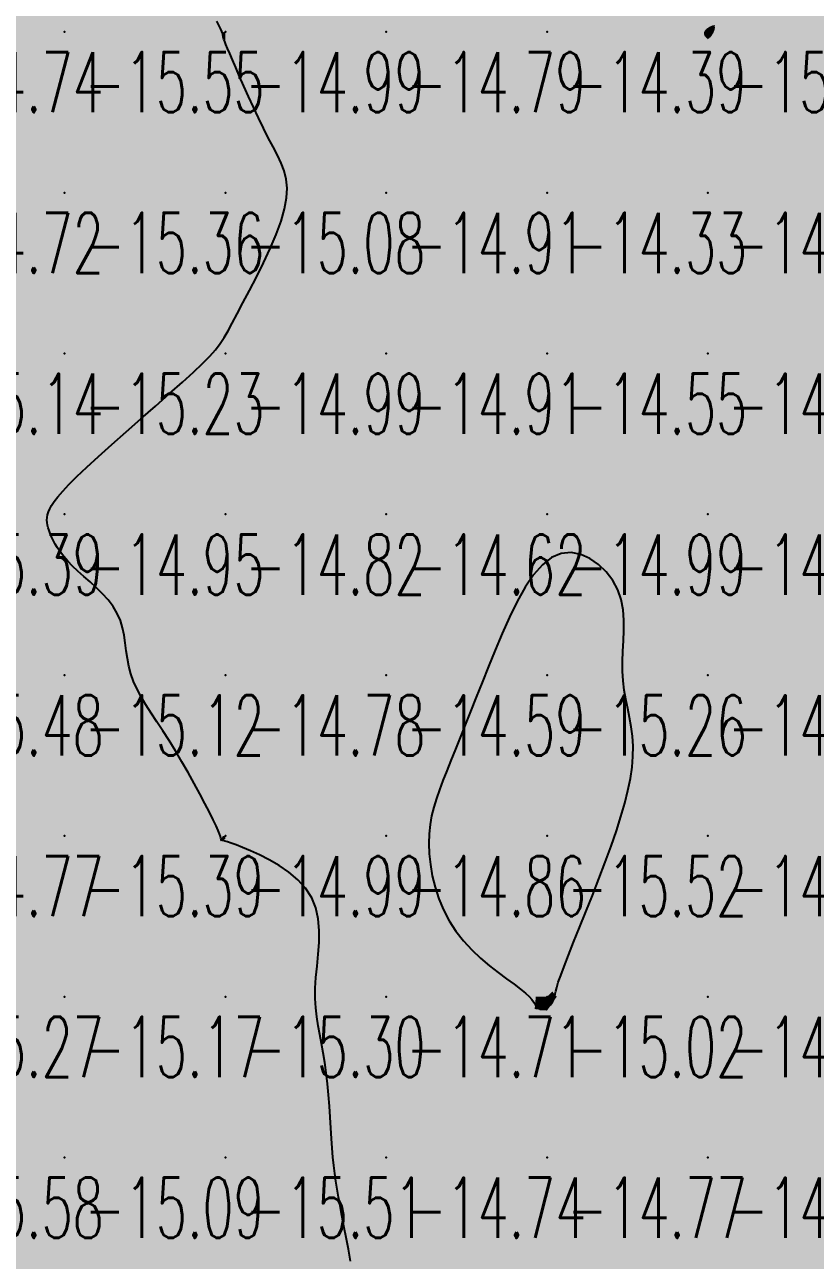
# Model space of a CAD drawing. Header units: millimetres. Extents: x 88261 to 90953, y 390274 to 392322.
# Drawn here: x 89547.8 to 89596.9, y 391560.8 to 391637.7 of the extents above; entities that cross this region are included whole.
import ezdxf
from ezdxf.enums import TextEntityAlignment as Align

# ---------------------------------------------------------------- set-up
doc = ezdxf.new("R2010")
doc.units = ezdxf.units.MM
doc.header["$LTSCALE"] = 25
for name, color, linetype in [('CN_04_00', 242, 'Continuous'), ('COTEAlt', 7, 'Continuous'), ('TN_COLORIAGE', 7, 'Continuous')]:
    doc.layers.add(name, color=color, linetype=linetype)
doc.styles.add('Simplex 1.0', font='Simplex.shx', dxfattribs={"width": 0.99, "height": 2.5})
doc.styles.get("Standard").update_dxf_attribs({"font": 'times.ttf'})

# ---------------------------------------------------------------- blocks, each defined once
blk = doc.blocks.new('COTE')
at = {"color": 0}
blk.add_point((0, 0), dxfattribs=at)
at = {"layer": 'COTEAlt'}
blk.add_attdef('ALT', text='', height=3.75, dxfattribs=at).set_placement((1.25, -1.25), align=Align.TOP_LEFT)

msp = doc.modelspace()

# ---------------------------------------------------------------- linework, layer by layer
at = {"layer": 'CN_04_00', "elevation": -15, "flags": 128}
msp.add_lwpolyline([(89568.036, 391560.802), (89567.898, 391561.543), (89567.757, 391562.273), (89567.621, 391562.975), (89567.494, 391563.629), (89567.381, 391564.224), (89567.281, 391564.769), (89567.194, 391565.278), (89567.117, 391565.767), (89567.05, 391566.25), (89566.991, 391566.742), (89566.938, 391567.258), (89566.891, 391567.814), (89566.847, 391568.419), (89566.805, 391569.065), (89566.761, 391569.741), (89566.714, 391570.435), (89566.661, 391571.135), (89566.599, 391571.828), (89566.526, 391572.503), (89566.439, 391573.147), (89566.338, 391573.753), (89566.229, 391574.328), (89566.119, 391574.882), (89566.017, 391575.429), (89565.929, 391575.979), (89565.865, 391576.544), (89565.831, 391577.135), (89565.836, 391577.764), (89565.882, 391578.438), (89565.951, 391579.148), (89566.023, 391579.879), (89566.074, 391580.62), (89566.081, 391581.355), (89566.023, 391582.073), (89565.878, 391582.758), (89565.622, 391583.398), (89565.242, 391583.982), (89564.759, 391584.508), (89564.202, 391584.978), (89563.6, 391585.393), (89562.982, 391585.753), (89562.377, 391586.06), (89561.814, 391586.315), (89561.324, 391586.52), (89560.927, 391586.676), (89560.619, 391586.79), (89560.389, 391586.869), (89560.225, 391586.919), (89560.116, 391586.948), (89560.049, 391586.964), (89560.014, 391586.973), (89559.999, 391586.982), (89559.992, 391587), (89559.986, 391587.036), (89559.971, 391587.101), (89559.94, 391587.207), (89559.885, 391587.363), (89559.797, 391587.582), (89559.669, 391587.873), (89559.492, 391588.248), (89559.26, 391588.713), (89558.98, 391589.256), (89558.659, 391589.858), (89558.307, 391590.503), (89557.932, 391591.174), (89557.541, 391591.853), (89557.143, 391592.523), (89556.748, 391593.167), (89556.362, 391593.771), (89555.991, 391594.338), (89555.64, 391594.874), (89555.315, 391595.386), (89555.02, 391595.879), (89554.762, 391596.36), (89554.544, 391596.835), (89554.371, 391597.31), (89554.247, 391597.79), (89554.158, 391598.274), (89554.091, 391598.759), (89554.028, 391599.24), (89553.957, 391599.717), (89553.86, 391600.184), (89553.724, 391600.64), (89553.533, 391601.081), (89553.277, 391601.505), (89552.965, 391601.911), (89552.613, 391602.301), (89552.234, 391602.675), (89551.844, 391603.033), (89551.456, 391603.377), (89551.087, 391603.706), (89550.749, 391604.021), (89550.456, 391604.323), (89550.205, 391604.612), (89549.993, 391604.887), (89549.814, 391605.147), (89549.666, 391605.393), (89549.543, 391605.625), (89549.441, 391605.841), (89549.357, 391606.041), (89549.286, 391606.226), (89549.23, 391606.399), (89549.188, 391606.563), (89549.163, 391606.722), (89549.156, 391606.88), (89549.168, 391607.041), (89549.199, 391607.208), (89549.253, 391607.384), (89549.33, 391607.576), (89549.444, 391607.791), (89549.607, 391608.041), (89549.833, 391608.336), (89550.135, 391608.686), (89550.527, 391609.102), (89551.022, 391609.593), (89551.633, 391610.172), (89552.365, 391610.841), (89553.194, 391611.581), (89554.084, 391612.368), (89555.002, 391613.174), (89555.915, 391613.975), (89556.787, 391614.745), (89557.585, 391615.458), (89558.275, 391616.089), (89558.834, 391616.621), (89559.277, 391617.074), (89559.63, 391617.475), (89559.921, 391617.854), (89560.174, 391618.238), (89560.417, 391618.656), (89560.676, 391619.136), (89560.977, 391619.706), (89561.338, 391620.386), (89561.746, 391621.158), (89562.178, 391621.996), (89562.612, 391622.873), (89563.027, 391623.762), (89563.4, 391624.637), (89563.711, 391625.472), (89563.936, 391626.24), (89564.059, 391626.921), (89564.087, 391627.527), (89564.032, 391628.078), (89563.905, 391628.591), (89563.719, 391629.085), (89563.485, 391629.58), (89563.215, 391630.095), (89562.921, 391630.647), (89562.615, 391631.249), (89562.302, 391631.89), (89561.991, 391632.551), (89561.688, 391633.213), (89561.399, 391633.857), (89561.131, 391634.466), (89560.891, 391635.02), (89560.685, 391635.501), (89560.518, 391635.895), (89560.387, 391636.208), (89560.288, 391636.451), (89560.215, 391636.635), (89560.165, 391636.77), (89560.133, 391636.867), (89560.114, 391636.936), (89560.104, 391636.988), (89560.097, 391637.035), (89560.086, 391637.088), (89560.065, 391637.161), (89560.024, 391637.266), (89559.958, 391637.417), (89559.858, 391637.625), (89559.716, 391637.904)], dxfattribs=at)
for points in [[(89590.101, 391637.006), (89590.118, 391636.978), (89590.138, 391636.951), (89590.16, 391636.927), (89590.185, 391636.909), (89590.212, 391636.898), (89590.242, 391636.894), (89590.274, 391636.901), (89590.309, 391636.918), (89590.345, 391636.945), (89590.381, 391636.981), (89590.418, 391637.024), (89590.455, 391637.073), (89590.49, 391637.125), (89590.522, 391637.181), (89590.552, 391637.237), (89590.578, 391637.294), (89590.6, 391637.349), (89590.617, 391637.401), (89590.628, 391637.448), (89590.633, 391637.49), (89590.631, 391637.525), (89590.622, 391637.552), (89590.605, 391637.569), (89590.579, 391637.575), (89590.547, 391637.572), (89590.508, 391637.561), (89590.466, 391637.543), (89590.422, 391637.52), (89590.376, 391637.494), (89590.331, 391637.466), (89590.289, 391637.438), (89590.249, 391637.41), (89590.214, 391637.384), (89590.182, 391637.358), (89590.154, 391637.334), (89590.129, 391637.309), (89590.109, 391637.286), (89590.091, 391637.262), (89590.078, 391637.238), (89590.067, 391637.215), (89590.061, 391637.191), (89590.057, 391637.167), (89590.057, 391637.142), (89590.06, 391637.117), (89590.066, 391637.091), (89590.075, 391637.064), (89590.087, 391637.035), (89590.101, 391637.006)], [(89580.72, 391577.223), (89580.731, 391577.308), (89580.75, 391577.422), (89580.786, 391577.586), (89580.849, 391577.819), (89580.949, 391578.14), (89581.098, 391578.568), (89581.305, 391579.124), (89581.576, 391579.817), (89581.901, 391580.631), (89582.268, 391581.54), (89582.662, 391582.518), (89583.069, 391583.539), (89583.476, 391584.578), (89583.869, 391585.609), (89584.235, 391586.607), (89584.561, 391587.55), (89584.844, 391588.437), (89585.084, 391589.273), (89585.28, 391590.062), (89585.43, 391590.808), (89585.534, 391591.514), (89585.591, 391592.185), (89585.599, 391592.824), (89585.56, 391593.436), (89585.484, 391594.028), (89585.383, 391594.604), (89585.27, 391595.171), (89585.155, 391595.736), (89585.053, 391596.305), (89584.975, 391596.884), (89584.933, 391597.478), (89584.934, 391598.094), (89584.963, 391598.726), (89585.002, 391599.368), (89585.031, 391600.016), (89585.029, 391600.663), (89584.978, 391601.304), (89584.858, 391601.932), (89584.648, 391602.542), (89584.336, 391603.125), (89583.933, 391603.661), (89583.455, 391604.125), (89582.918, 391604.495), (89582.341, 391604.746), (89581.74, 391604.856), (89581.131, 391604.8), (89580.532, 391604.555), (89579.957, 391604.107), (89579.408, 391603.479), (89578.883, 391602.703), (89578.383, 391601.814), (89577.906, 391600.842), (89577.451, 391599.822), (89577.018, 391598.785), (89576.606, 391597.765), (89576.214, 391596.789), (89575.842, 391595.861), (89575.49, 391594.981), (89575.157, 391594.149), (89574.843, 391593.364), (89574.548, 391592.626), (89574.272, 391591.933), (89574.015, 391591.286), (89573.777, 391590.681), (89573.56, 391590.11), (89573.369, 391589.562), (89573.205, 391589.025), (89573.073, 391588.488), (89572.976, 391587.941), (89572.916, 391587.372), (89572.897, 391586.77), (89572.922, 391586.128), (89572.995, 391585.452), (89573.117, 391584.754), (89573.292, 391584.045), (89573.522, 391583.336), (89573.81, 391582.637), (89574.159, 391581.96), (89574.571, 391581.315), (89575.047, 391580.712), (89575.569, 391580.152), (89576.118, 391579.636), (89576.676, 391579.163), (89577.221, 391578.735), (89577.735, 391578.35), (89578.199, 391578.01), (89578.591, 391577.714), (89578.9, 391577.461), (89579.131, 391577.249), (89579.298, 391577.073), (89579.413, 391576.928), (89579.49, 391576.811), (89579.542, 391576.718), (89579.581, 391576.643), (89579.62, 391576.583), (89579.67, 391576.534), (89579.731, 391576.497), (89579.801, 391576.471), (89579.878, 391576.458), (89579.961, 391576.457), (89580.047, 391576.469), (89580.134, 391576.495), (89580.221, 391576.536), (89580.305, 391576.591), (89580.385, 391576.658), (89580.46, 391576.734), (89580.528, 391576.817), (89580.588, 391576.902), (89580.638, 391576.988), (89580.677, 391577.072), (89580.704, 391577.15), (89580.72, 391577.223)]]:
    msp.add_lwpolyline(points, close=True, dxfattribs=at)
at = {"layer": 'TN_COLORIAGE', "color": 241}
for points in [[(89550.249, 391647.239, -15), (89542.752, 391639.742, -15), (89550.249, 391637.239, -15), (89543.464, 391637.239, -15)], [(89550.249, 391647.239, -15), (89557.362, 391647.239, -15), (89550.249, 391637.239, -15), (89556.594, 391643.584, -15)], [(89556.594, 391643.584, -15.548), (89560.126, 391637.239, -15.548), (89550.249, 391637.239, -15.548)], [(89590.249, 391637.425, -15.013), (89590.697, 391637.687, -15.013), (89590.249, 391637.239, -15.013)], [(89590.592, 391637.239, -15.013), (89590.697, 391637.687, -15.013), (89590.249, 391637.239, -15.013)], [(89543.663, 391630.653, -15.548), (89543.464, 391637.239, -15.548), (89550.249, 391637.239, -15.548)], [(89550.249, 391637.239, -15), (89543.663, 391630.653, -15), (89550.249, 391627.239, -15), (89544.662, 391627.239, -15)], [(89550.249, 391637.239, -15), (89560.126, 391637.239, -15), (89550.249, 391627.239, -15), (89560.062, 391637.053, -15)], [(89550.249, 391627.239, -15), (89560.062, 391637.053, -15), (89560.249, 391627.239, -15), (89560.249, 391636.477, -15)], [(89590.249, 391637.425, -15.013), (89590.04, 391637.239, -15.013), (89590.249, 391637.239, -15.013)], [(89590.058, 391637.049, -15.013), (89590.04, 391637.239, -15.013), (89590.249, 391637.239, -15.013)], [(89590.058, 391637.049, -15.013), (89590.249, 391636.779, -15.013), (89590.249, 391637.239, -15.013)], [(89590.592, 391637.239, -15.013), (89590.249, 391636.779, -15.013), (89590.249, 391637.239, -15.013)], [(89563.05, 391630.041, -15.083), (89560.249, 391636.477, -15.083), (89560.249, 391627.239, -15.083)], [(89563.05, 391630.041, -15.083), (89565.079, 391627.239, -15.083), (89560.249, 391627.239, -15.083)], [(89540.249, 391617.239, -15.36), (89550.249, 391617.239, -15.36), (89550.249, 391627.239, -15.36)], [(89550.249, 391627.239, -15), (89544.662, 391627.239, -15), (89540.249, 391617.239, -15), (89540.249, 391620.56, -15)], [(89550.249, 391627.239, -15.083), (89550.249, 391617.239, -15.083), (89560.249, 391627.239, -15.083)], [(89550.249, 391617.239, -15), (89559.788, 391617.239, -15), (89560.249, 391627.239, -15), (89560.249, 391618.439, -15)], [(89565.079, 391627.239, -15.083), (89560.249, 391618.439, -15.083), (89560.249, 391627.239, -15.083)], [(89540.249, 391617.239, -15.234), (89540.249, 391607.239, -15.234), (89550.249, 391617.239, -15.234)], [(89540.249, 391607.239, -15), (89549.011, 391607.239, -15), (89550.249, 391617.239, -15), (89550.249, 391609.138, -15)], [(89550.249, 391609.138, -15.234), (89559.788, 391617.239, -15.234), (89550.249, 391617.239, -15.234)], [(89540.249, 391597.239, -15), (89549.22, 391606.211, -15), (89540.249, 391607.239, -15), (89549.011, 391607.239, -15)], [(89576.393, 391597.239, -15.26), (89580.249, 391606.824, -15.26), (89580.249, 391597.239, -15.26)], [(89585.806, 391602.797, -15.26), (89580.249, 391606.824, -15.26), (89580.249, 391597.239, -15.26)], [(89540.249, 391597.239, -15), (89549.22, 391606.211, -15), (89550.249, 391597.239, -15), (89550.249, 391604.161, -15)], [(89554.281, 391601.271, -15.123), (89550.249, 391604.161, -15.123), (89550.249, 391597.239, -15.123)], [(89584.416, 391597.239, -15.26), (89585.806, 391602.797, -15.26), (89580.249, 391597.239, -15.26)], [(89553.827, 391597.239, -15.123), (89554.281, 391601.271, -15.123), (89550.249, 391597.239, -15.123)], [(89540.249, 391597.239, -15), (89540.249, 391590.454, -15), (89550.249, 391597.239, -15), (89546.725, 391593.716, -15)], [(89550.249, 391587.239, -15), (89543.913, 391587.239, -15), (89550.249, 391597.239, -15), (89546.725, 391593.716, -15)], [(89550.249, 391587.239, -15), (89556.64, 391593.63, -15), (89550.249, 391597.239, -15), (89553.827, 391597.239, -15)], [(89580.249, 391587.239, -15), (89572.425, 391587.239, -15), (89580.249, 391597.239, -15), (89573.818, 391590.809, -15)], [(89576.393, 391597.239, -15.26), (89573.818, 391590.809, -15.26), (89580.249, 391597.239, -15.26)], [(89580.249, 391587.239, -15), (89586.126, 391593.116, -15), (89580.249, 391597.239, -15), (89584.416, 391597.239, -15)], [(89556.64, 391593.63, -15.392), (89560.1, 391587.239, -15.392), (89550.249, 391587.239, -15.392)], [(89584.677, 391587.239, -15.519), (89586.126, 391593.116, -15.519), (89580.249, 391587.239, -15.519)], [(89540.249, 391577.239, -15.392), (89550.249, 391577.239, -15.392), (89550.249, 391587.239, -15.392)], [(89550.249, 391587.239, -15), (89543.913, 391587.239, -15), (89540.249, 391577.239, -15), (89540.249, 391582.684, -15)], [(89550.249, 391587.239, -15), (89560.1, 391587.239, -15), (89550.249, 391577.239, -15), (89559.911, 391586.902, -15)], [(89560.249, 391577.239, -15), (89560.249, 391587.048, -15), (89550.249, 391577.239, -15), (89559.911, 391586.902, -15)], [(89567.035, 391584.026, -15.305), (89560.249, 391587.048, -15.305), (89560.249, 391577.239, -15.305)], [(89573.863, 391580.853, -15.519), (89572.425, 391587.239, -15.519), (89580.249, 391587.239, -15.519)], [(89580.249, 391587.239, -15), (89573.863, 391580.853, -15), (89580.249, 391577.239, -15), (89579.551, 391577.239, -15)], [(89580.249, 391587.239, -15), (89584.677, 391587.239, -15), (89580.249, 391577.239, -15), (89580.575, 391577.566, -15)], [(89565.342, 391577.239, -15.305), (89567.035, 391584.026, -15.305), (89560.249, 391577.239, -15.305)], [(89540.249, 391567.239, -15.17), (89550.249, 391567.239, -15.17), (89550.249, 391577.239, -15.17)], [(89540.249, 391577.239, -15.17), (89540.249, 391567.239, -15.17), (89550.249, 391577.239, -15.17)], [(89550.249, 391567.239, -15.305), (89560.249, 391567.239, -15.305), (89560.249, 391577.239, -15.305)], [(89550.249, 391577.239, -15.305), (89550.249, 391567.239, -15.305), (89560.249, 391577.239, -15.305)], [(89560.249, 391567.239, -15), (89566.611, 391573.601, -15), (89560.249, 391577.239, -15), (89565.342, 391577.239, -15)], [(89579.48, 391576.471, -15.022), (89580.249, 391576.376, -15.022), (89580.249, 391577.239, -15.022)], [(89579.551, 391577.239, -15.022), (89579.48, 391576.471, -15.022), (89580.249, 391577.239, -15.022)], [(89580.575, 391577.566, -15.022), (89580.851, 391577.239, -15.022), (89580.249, 391577.239, -15.022)], [(89580.851, 391577.239, -15.022), (89580.249, 391576.376, -15.022), (89580.249, 391577.239, -15.022)], [(89566.611, 391573.601, -15.514), (89566.85, 391567.239, -15.514), (89560.249, 391567.239, -15.514)], [(89540.249, 391567.239, -15.086), (89540.249, 391557.239, -15.086), (89550.249, 391567.239, -15.086)], [(89540.249, 391557.239, -15.086), (89550.249, 391557.239, -15.086), (89550.249, 391567.239, -15.086)], [(89550.249, 391567.239, -15.514), (89550.249, 391557.239, -15.514), (89560.249, 391567.239, -15.514)], [(89550.249, 391557.239, -15.514), (89560.249, 391557.239, -15.514), (89560.249, 391567.239, -15.514)], [(89560.249, 391557.239, -15), (89567.334, 391564.324, -15), (89560.249, 391567.239, -15), (89566.85, 391567.239, -15)], [(89567.334, 391564.324, -15.643), (89568.779, 391557.239, -15.643), (89560.249, 391557.239, -15.643)]]:
    msp.add_solid(points, dxfattribs=at)
at = {"layer": 'TN_COLORIAGE', "color": 231}
for points in [[(89560.126, 391637.239, -14.684), (89556.594, 391643.584, -14.684), (89560.249, 391637.239, -14.684), (89560.249, 391647.239, -14.684)], [(89560.249, 391647.239, -14.728), (89560.249, 391637.239, -14.728), (89570.249, 391647.239, -14.728)], [(89560.249, 391637.239, -14.728), (89570.249, 391637.239, -14.728), (89570.249, 391647.239, -14.728)], [(89570.249, 391647.239, -14.859), (89570.249, 391637.239, -14.859), (89580.249, 391647.239, -14.859)], [(89570.249, 391637.239, -14.859), (89580.249, 391637.239, -14.859), (89580.249, 391647.239, -14.859)], [(89580.249, 391647.239, -14.308), (89580.249, 391637.239, -14.308), (89590.249, 391647.239, -14.308)], [(89590.04, 391637.239, -14.308), (89590.249, 391637.425, -14.308), (89580.249, 391637.239, -14.308), (89590.249, 391647.239, -14.308)], [(89590.697, 391637.687, -14.308), (89590.249, 391637.425, -14.308), (89600.249, 391647.239, -14.308), (89590.249, 391647.239, -14.308)], [(89590.697, 391637.687, -14.632), (89590.592, 391637.239, -14.632), (89600.249, 391647.239, -14.632), (89600.249, 391637.239, -14.632)], [(89560.062, 391637.053, -14.993), (89560.126, 391637.239, -14.993), (89560.249, 391637.239, -14.993)], [(89560.249, 391636.477, -14.993), (89560.062, 391637.053, -14.993), (89560.249, 391637.239, -14.993)], [(89560.249, 391636.477, -14.787), (89563.05, 391630.041, -14.787), (89560.249, 391637.239, -14.787), (89570.249, 391637.239, -14.787)], [(89565.079, 391627.239, -14.787), (89563.05, 391630.041, -14.787), (89570.249, 391627.239, -14.787), (89570.249, 391637.239, -14.787)], [(89570.249, 391627.239, -14.389), (89580.249, 391627.239, -14.389), (89580.249, 391637.239, -14.389)], [(89570.249, 391637.239, -14.389), (89570.249, 391627.239, -14.389), (89580.249, 391637.239, -14.389)], [(89590.04, 391637.239, -14.329), (89590.058, 391637.049, -14.329), (89580.249, 391637.239, -14.329), (89580.249, 391627.239, -14.329)], [(89590.249, 391636.779, -14.329), (89590.058, 391637.049, -14.329), (89590.249, 391627.239, -14.329), (89580.249, 391627.239, -14.329)], [(89590.249, 391636.779, -14.632), (89590.592, 391637.239, -14.632), (89590.249, 391627.239, -14.632), (89600.249, 391637.239, -14.632)], [(89590.249, 391627.239, -14.632), (89600.249, 391627.239, -14.632), (89600.249, 391637.239, -14.632)], [(89560.249, 391618.439, -14.911), (89565.079, 391627.239, -14.911), (89560.249, 391617.239, -14.911), (89570.249, 391627.239, -14.911)], [(89560.249, 391617.239, -14.911), (89570.249, 391617.239, -14.911), (89570.249, 391627.239, -14.911)], [(89570.249, 391627.239, -14.329), (89570.249, 391617.239, -14.329), (89580.249, 391627.239, -14.329)], [(89570.249, 391617.239, -14.329), (89580.249, 391617.239, -14.329), (89580.249, 391627.239, -14.329)], [(89580.249, 391627.239, -14.729), (89580.249, 391617.239, -14.729), (89590.249, 391627.239, -14.729)], [(89580.249, 391617.239, -14.729), (89590.249, 391617.239, -14.729), (89590.249, 391627.239, -14.729)], [(89590.249, 391627.239, -14.648), (89590.249, 391617.239, -14.648), (89600.249, 391627.239, -14.648)], [(89590.249, 391617.239, -14.648), (89600.249, 391617.239, -14.648), (89600.249, 391627.239, -14.648)], [(89560.249, 391618.439, -14.989), (89559.788, 391617.239, -14.989), (89560.249, 391617.239, -14.989)], [(89559.788, 391617.239, -14.945), (89550.249, 391609.138, -14.945), (89560.249, 391617.239, -14.945), (89550.249, 391607.239, -14.945)], [(89550.249, 391607.239, -14.989), (89560.249, 391607.239, -14.989), (89560.249, 391617.239, -14.989)], [(89560.249, 391617.239, -14.907), (89560.249, 391607.239, -14.907), (89570.249, 391617.239, -14.907)], [(89560.249, 391607.239, -14.907), (89570.249, 391607.239, -14.907), (89570.249, 391617.239, -14.907)], [(89570.249, 391617.239, -14.553), (89570.249, 391607.239, -14.553), (89580.249, 391617.239, -14.553)], [(89570.249, 391607.239, -14.553), (89580.249, 391607.239, -14.553), (89580.249, 391617.239, -14.553)], [(89580.249, 391617.239, -14.571), (89580.249, 391607.239, -14.571), (89590.249, 391617.239, -14.571)], [(89580.249, 391607.239, -14.571), (89590.249, 391607.239, -14.571), (89590.249, 391617.239, -14.571)], [(89590.249, 391617.239, -14.272), (89590.249, 391607.239, -14.272), (89600.249, 391617.239, -14.272)], [(89590.249, 391607.239, -14.272), (89600.249, 391607.239, -14.272), (89600.249, 391617.239, -14.272)], [(89550.249, 391609.138, -14.945), (89549.011, 391607.239, -14.945), (89550.249, 391607.239, -14.945)], [(89549.011, 391607.239, -14.945), (89549.22, 391606.211, -14.945), (89550.249, 391607.239, -14.945)], [(89550.249, 391604.161, -14.945), (89549.22, 391606.211, -14.945), (89550.249, 391607.239, -14.945)], [(89550.249, 391604.161, -14.817), (89554.281, 391601.271, -14.817), (89550.249, 391607.239, -14.817), (89560.249, 391607.239, -14.817)], [(89554.281, 391601.271, -14.779), (89553.827, 391597.239, -14.779), (89560.249, 391607.239, -14.779), (89560.249, 391597.239, -14.779)], [(89560.249, 391607.239, -14.617), (89560.249, 391597.239, -14.617), (89570.249, 391607.239, -14.617)], [(89560.249, 391597.239, -14.617), (89570.249, 391597.239, -14.617), (89570.249, 391607.239, -14.617)], [(89570.249, 391607.239, -14.989), (89570.249, 391597.239, -14.989), (89580.249, 391607.239, -14.989)], [(89580.249, 391606.824, -14.586), (89576.393, 391597.239, -14.586), (89580.249, 391607.239, -14.586), (89570.249, 391597.239, -14.586)], [(89580.249, 391606.824, -14.792), (89585.806, 391602.797, -14.792), (89580.249, 391607.239, -14.792), (89590.249, 391607.239, -14.792)], [(89585.806, 391602.797, -14.636), (89584.416, 391597.239, -14.636), (89590.249, 391607.239, -14.636), (89590.249, 391597.239, -14.636)], [(89590.249, 391607.239, -14.092), (89590.249, 391597.239, -14.092), (89600.249, 391607.239, -14.092)], [(89590.249, 391597.239, -14.092), (89600.249, 391597.239, -14.092), (89600.249, 391607.239, -14.092)], [(89553.827, 391597.239, -14.779), (89556.64, 391593.63, -14.779), (89560.249, 391597.239, -14.779)], [(89560.1, 391587.239, -14.779), (89556.64, 391593.63, -14.779), (89560.249, 391587.239, -14.779), (89560.249, 391597.239, -14.779)], [(89560.249, 391587.239, -14.586), (89570.249, 391587.239, -14.586), (89570.249, 391597.239, -14.586)], [(89560.249, 391597.239, -14.586), (89560.249, 391587.239, -14.586), (89570.249, 391597.239, -14.586)], [(89573.818, 391590.809, -14.586), (89576.393, 391597.239, -14.586), (89570.249, 391587.239, -14.586), (89570.249, 391597.239, -14.586)], [(89584.416, 391597.239, -14.636), (89586.126, 391593.116, -14.636), (89590.249, 391597.239, -14.636)], [(89586.126, 391593.116, -14.347), (89584.677, 391587.239, -14.347), (89590.249, 391597.239, -14.347), (89590.249, 391587.239, -14.347)], [(89590.249, 391587.239, -14.459), (89600.249, 391587.239, -14.459), (89600.249, 391597.239, -14.459)], [(89590.249, 391597.239, -14.459), (89590.249, 391587.239, -14.459), (89600.249, 391597.239, -14.459)], [(89573.818, 391590.809, -14.856), (89572.425, 391587.239, -14.856), (89570.249, 391587.239, -14.856)], [(89559.911, 391586.902, -14.994), (89560.1, 391587.239, -14.994), (89560.249, 391587.239, -14.994)], [(89559.911, 391586.902, -14.994), (89560.249, 391587.048, -14.994), (89560.249, 391587.239, -14.994)], [(89560.249, 391587.048, -14.856), (89567.035, 391584.026, -14.856), (89560.249, 391587.239, -14.856), (89570.249, 391587.239, -14.856)], [(89567.035, 391584.026, -14.706), (89565.342, 391577.239, -14.706), (89570.249, 391587.239, -14.706), (89570.249, 391577.239, -14.706)], [(89572.425, 391587.239, -14.706), (89573.863, 391580.853, -14.706), (89570.249, 391587.239, -14.706), (89570.249, 391577.239, -14.706)], [(89580.575, 391577.566, -14.347), (89584.677, 391587.239, -14.347), (89590.249, 391587.239, -14.347)], [(89580.851, 391577.239, -14.347), (89580.575, 391577.566, -14.347), (89590.249, 391577.239, -14.347), (89590.249, 391587.239, -14.347)], [(89590.249, 391587.239, -14.616), (89590.249, 391577.239, -14.616), (89600.249, 391587.239, -14.616)], [(89590.249, 391577.239, -14.616), (89600.249, 391577.239, -14.616), (89600.249, 391587.239, -14.616)], [(89579.551, 391577.239, -14.706), (89573.863, 391580.853, -14.706), (89570.249, 391577.239, -14.706)], [(89565.342, 391577.239, -14.706), (89566.611, 391573.601, -14.706), (89570.249, 391577.239, -14.706)], [(89566.85, 391567.239, -14.706), (89566.611, 391573.601, -14.706), (89570.249, 391567.239, -14.706), (89570.249, 391577.239, -14.706)], [(89579.48, 391576.471, -14.706), (89579.551, 391577.239, -14.706), (89570.249, 391567.239, -14.706), (89570.249, 391577.239, -14.706)], [(89580.249, 391567.239, -14.656), (89590.249, 391567.239, -14.656), (89590.249, 391577.239, -14.656)], [(89580.249, 391576.376, -14.656), (89580.851, 391577.239, -14.656), (89580.249, 391567.239, -14.656), (89590.249, 391577.239, -14.656)], [(89590.249, 391567.239, -14.508), (89600.249, 391567.239, -14.508), (89600.249, 391577.239, -14.508)], [(89590.249, 391577.239, -14.508), (89590.249, 391567.239, -14.508), (89600.249, 391577.239, -14.508)], [(89580.249, 391576.376, -14.736), (89579.48, 391576.471, -14.736), (89580.249, 391567.239, -14.736), (89570.249, 391567.239, -14.736)], [(89566.85, 391567.239, -14.736), (89567.334, 391564.324, -14.736), (89570.249, 391567.239, -14.736)], [(89568.779, 391557.239, -14.736), (89567.334, 391564.324, -14.736), (89570.249, 391557.239, -14.736), (89570.249, 391567.239, -14.736)], [(89570.249, 391567.239, -14.767), (89570.249, 391557.239, -14.767), (89580.249, 391567.239, -14.767)], [(89570.249, 391557.239, -14.767), (89580.249, 391557.239, -14.767), (89580.249, 391567.239, -14.767)], [(89580.249, 391567.239, -14.894), (89580.249, 391557.239, -14.894), (89590.249, 391567.239, -14.894)], [(89580.249, 391557.239, -14.894), (89590.249, 391557.239, -14.894), (89590.249, 391567.239, -14.894)], [(89590.249, 391567.239, -14.586), (89590.249, 391557.239, -14.586), (89600.249, 391567.239, -14.586)], [(89590.249, 391557.239, -14.586), (89600.249, 391557.239, -14.586), (89600.249, 391567.239, -14.586)]]:
    msp.add_solid(points, dxfattribs=at)

# ---------------------------------------------------------------- block references
at = {"layer": 'COTEAlt'}
ref = msp.add_blockref('COTE', (89540.249, 391637.239), dxfattribs=at)
ref.add_attrib('ALT', '-14.74', dxfattribs={"height": 3.75, "style": 'Simplex 1.0', "width": 0.6}).set_placement((89541.499, 391635.989), align=Align.TOP_LEFT)
ref = msp.add_blockref('COTE', (89550.249, 391637.239), dxfattribs=at)
ref.add_attrib('ALT', '-15.55', dxfattribs={"height": 3.75, "style": 'Simplex 1.0', "width": 0.6}).set_placement((89551.499, 391635.989), align=Align.TOP_LEFT)
ref = msp.add_blockref('COTE', (89560.249, 391637.239), dxfattribs=at)
ref.add_attrib('ALT', '-14.99', dxfattribs={"height": 3.75, "style": 'Simplex 1.0', "width": 0.6}).set_placement((89561.499, 391635.989), align=Align.TOP_LEFT)
ref = msp.add_blockref('COTE', (89570.249, 391637.239), dxfattribs=at)
ref.add_attrib('ALT', '-14.79', dxfattribs={"height": 3.75, "style": 'Simplex 1.0', "width": 0.6}).set_placement((89571.499, 391635.989), align=Align.TOP_LEFT)
ref = msp.add_blockref('COTE', (89580.249, 391637.239), dxfattribs=at)
ref.add_attrib('ALT', '-14.39', dxfattribs={"height": 3.75, "style": 'Simplex 1.0', "width": 0.6}).set_placement((89581.499, 391635.989), align=Align.TOP_LEFT)
ref = msp.add_blockref('COTE', (89590.249, 391637.239), dxfattribs=at)
ref.add_attrib('ALT', '-15.01', dxfattribs={"height": 3.75, "style": 'Simplex 1.0', "width": 0.6}).set_placement((89591.499, 391635.989), align=Align.TOP_LEFT)
ref = msp.add_blockref('COTE', (89540.249, 391627.239), dxfattribs=at)
ref.add_attrib('ALT', '-14.72', dxfattribs={"height": 3.75, "style": 'Simplex 1.0', "width": 0.6}).set_placement((89541.499, 391625.989), align=Align.TOP_LEFT)
ref = msp.add_blockref('COTE', (89550.249, 391627.239), dxfattribs=at)
ref.add_attrib('ALT', '-15.36', dxfattribs={"height": 3.75, "style": 'Simplex 1.0', "width": 0.6}).set_placement((89551.499, 391625.989), align=Align.TOP_LEFT)
ref = msp.add_blockref('COTE', (89560.249, 391627.239), dxfattribs=at)
ref.add_attrib('ALT', '-15.08', dxfattribs={"height": 3.75, "style": 'Simplex 1.0', "width": 0.6}).set_placement((89561.499, 391625.989), align=Align.TOP_LEFT)
ref = msp.add_blockref('COTE', (89570.249, 391627.239), dxfattribs=at)
ref.add_attrib('ALT', '-14.91', dxfattribs={"height": 3.75, "style": 'Simplex 1.0', "width": 0.6}).set_placement((89571.499, 391625.989), align=Align.TOP_LEFT)
ref = msp.add_blockref('COTE', (89580.249, 391627.239), dxfattribs=at)
ref.add_attrib('ALT', '-14.33', dxfattribs={"height": 3.75, "style": 'Simplex 1.0', "width": 0.6}).set_placement((89581.499, 391625.989), align=Align.TOP_LEFT)
ref = msp.add_blockref('COTE', (89590.249, 391627.239), dxfattribs=at)
ref.add_attrib('ALT', '-14.73', dxfattribs={"height": 3.75, "style": 'Simplex 1.0', "width": 0.6}).set_placement((89591.499, 391625.989), align=Align.TOP_LEFT)
ref = msp.add_blockref('COTE', (89540.249, 391617.239), dxfattribs=at)
ref.add_attrib('ALT', '-15.14', dxfattribs={"height": 3.75, "style": 'Simplex 1.0', "width": 0.6}).set_placement((89541.499, 391615.989), align=Align.TOP_LEFT)
ref = msp.add_blockref('COTE', (89550.249, 391617.239), dxfattribs=at)
ref.add_attrib('ALT', '-15.23', dxfattribs={"height": 3.75, "style": 'Simplex 1.0', "width": 0.6}).set_placement((89551.499, 391615.989), align=Align.TOP_LEFT)
ref = msp.add_blockref('COTE', (89560.249, 391617.239), dxfattribs=at)
ref.add_attrib('ALT', '-14.99', dxfattribs={"height": 3.75, "style": 'Simplex 1.0', "width": 0.6}).set_placement((89561.499, 391615.989), align=Align.TOP_LEFT)
ref = msp.add_blockref('COTE', (89570.249, 391617.239), dxfattribs=at)
ref.add_attrib('ALT', '-14.91', dxfattribs={"height": 3.75, "style": 'Simplex 1.0', "width": 0.6}).set_placement((89571.499, 391615.989), align=Align.TOP_LEFT)
ref = msp.add_blockref('COTE', (89580.249, 391617.239), dxfattribs=at)
ref.add_attrib('ALT', '-14.55', dxfattribs={"height": 3.75, "style": 'Simplex 1.0', "width": 0.6}).set_placement((89581.499, 391615.989), align=Align.TOP_LEFT)
ref = msp.add_blockref('COTE', (89590.249, 391617.239), dxfattribs=at)
ref.add_attrib('ALT', '-14.57', dxfattribs={"height": 3.75, "style": 'Simplex 1.0', "width": 0.6}).set_placement((89591.499, 391615.989), align=Align.TOP_LEFT)
ref = msp.add_blockref('COTE', (89540.249, 391607.239), dxfattribs=at)
ref.add_attrib('ALT', '-15.39', dxfattribs={"height": 3.75, "style": 'Simplex 1.0', "width": 0.6}).set_placement((89541.499, 391605.989), align=Align.TOP_LEFT)
ref = msp.add_blockref('COTE', (89550.249, 391607.239), dxfattribs=at)
ref.add_attrib('ALT', '-14.95', dxfattribs={"height": 3.75, "style": 'Simplex 1.0', "width": 0.6}).set_placement((89551.499, 391605.989), align=Align.TOP_LEFT)
ref = msp.add_blockref('COTE', (89560.249, 391607.239), dxfattribs=at)
ref.add_attrib('ALT', '-14.82', dxfattribs={"height": 3.75, "style": 'Simplex 1.0', "width": 0.6}).set_placement((89561.499, 391605.989), align=Align.TOP_LEFT)
ref = msp.add_blockref('COTE', (89570.249, 391607.239), dxfattribs=at)
ref.add_attrib('ALT', '-14.62', dxfattribs={"height": 3.75, "style": 'Simplex 1.0', "width": 0.6}).set_placement((89571.499, 391605.989), align=Align.TOP_LEFT)
ref = msp.add_blockref('COTE', (89580.249, 391607.239), dxfattribs=at)
ref.add_attrib('ALT', '-14.99', dxfattribs={"height": 3.75, "style": 'Simplex 1.0', "width": 0.6}).set_placement((89581.499, 391605.989), align=Align.TOP_LEFT)
ref = msp.add_blockref('COTE', (89590.249, 391607.239), dxfattribs=at)
ref.add_attrib('ALT', '-14.79', dxfattribs={"height": 3.75, "style": 'Simplex 1.0', "width": 0.6}).set_placement((89591.499, 391605.989), align=Align.TOP_LEFT)
ref = msp.add_blockref('COTE', (89540.249, 391597.239), dxfattribs=at)
ref.add_attrib('ALT', '-15.48', dxfattribs={"height": 3.75, "style": 'Simplex 1.0', "width": 0.6}).set_placement((89541.499, 391595.989), align=Align.TOP_LEFT)
ref = msp.add_blockref('COTE', (89550.249, 391597.239), dxfattribs=at)
ref.add_attrib('ALT', '-15.12', dxfattribs={"height": 3.75, "style": 'Simplex 1.0', "width": 0.6}).set_placement((89551.499, 391595.989), align=Align.TOP_LEFT)
ref = msp.add_blockref('COTE', (89560.249, 391597.239), dxfattribs=at)
ref.add_attrib('ALT', '-14.78', dxfattribs={"height": 3.75, "style": 'Simplex 1.0', "width": 0.6}).set_placement((89561.499, 391595.989), align=Align.TOP_LEFT)
ref = msp.add_blockref('COTE', (89570.249, 391597.239), dxfattribs=at)
ref.add_attrib('ALT', '-14.59', dxfattribs={"height": 3.75, "style": 'Simplex 1.0', "width": 0.6}).set_placement((89571.499, 391595.989), align=Align.TOP_LEFT)
ref = msp.add_blockref('COTE', (89580.249, 391597.239), dxfattribs=at)
ref.add_attrib('ALT', '-15.26', dxfattribs={"height": 3.75, "style": 'Simplex 1.0', "width": 0.6}).set_placement((89581.499, 391595.989), align=Align.TOP_LEFT)
ref = msp.add_blockref('COTE', (89590.249, 391597.239), dxfattribs=at)
ref.add_attrib('ALT', '-14.64', dxfattribs={"height": 3.75, "style": 'Simplex 1.0', "width": 0.6}).set_placement((89591.499, 391595.989), align=Align.TOP_LEFT)
ref = msp.add_blockref('COTE', (89540.249, 391587.239), dxfattribs=at)
ref.add_attrib('ALT', '-14.77', dxfattribs={"height": 3.75, "style": 'Simplex 1.0', "width": 0.6}).set_placement((89541.499, 391585.989), align=Align.TOP_LEFT)
ref = msp.add_blockref('COTE', (89550.249, 391587.239), dxfattribs=at)
ref.add_attrib('ALT', '-15.39', dxfattribs={"height": 3.75, "style": 'Simplex 1.0', "width": 0.6}).set_placement((89551.499, 391585.989), align=Align.TOP_LEFT)
ref = msp.add_blockref('COTE', (89560.249, 391587.239), dxfattribs=at)
ref.add_attrib('ALT', '-14.99', dxfattribs={"height": 3.75, "style": 'Simplex 1.0', "width": 0.6}).set_placement((89561.499, 391585.989), align=Align.TOP_LEFT)
ref = msp.add_blockref('COTE', (89570.249, 391587.239), dxfattribs=at)
ref.add_attrib('ALT', '-14.86', dxfattribs={"height": 3.75, "style": 'Simplex 1.0', "width": 0.6}).set_placement((89571.499, 391585.989), align=Align.TOP_LEFT)
ref = msp.add_blockref('COTE', (89580.249, 391587.239), dxfattribs=at)
ref.add_attrib('ALT', '-15.52', dxfattribs={"height": 3.75, "style": 'Simplex 1.0', "width": 0.6}).set_placement((89581.499, 391585.989), align=Align.TOP_LEFT)
ref = msp.add_blockref('COTE', (89590.249, 391587.239), dxfattribs=at)
ref.add_attrib('ALT', '-14.35', dxfattribs={"height": 3.75, "style": 'Simplex 1.0', "width": 0.6}).set_placement((89591.499, 391585.989), align=Align.TOP_LEFT)
ref = msp.add_blockref('COTE', (89540.249, 391577.239), dxfattribs=at)
ref.add_attrib('ALT', '-15.27', dxfattribs={"height": 3.75, "style": 'Simplex 1.0', "width": 0.6}).set_placement((89541.499, 391575.989), align=Align.TOP_LEFT)
ref = msp.add_blockref('COTE', (89550.249, 391577.239), dxfattribs=at)
ref.add_attrib('ALT', '-15.17', dxfattribs={"height": 3.75, "style": 'Simplex 1.0', "width": 0.6}).set_placement((89551.499, 391575.989), align=Align.TOP_LEFT)
ref = msp.add_blockref('COTE', (89560.249, 391577.239), dxfattribs=at)
ref.add_attrib('ALT', '-15.30', dxfattribs={"height": 3.75, "style": 'Simplex 1.0', "width": 0.6}).set_placement((89561.499, 391575.989), align=Align.TOP_LEFT)
ref = msp.add_blockref('COTE', (89570.249, 391577.239), dxfattribs=at)
ref.add_attrib('ALT', '-14.71', dxfattribs={"height": 3.75, "style": 'Simplex 1.0', "width": 0.6}).set_placement((89571.499, 391575.989), align=Align.TOP_LEFT)
ref = msp.add_blockref('COTE', (89580.249, 391577.239), dxfattribs=at)
ref.add_attrib('ALT', '-15.02', dxfattribs={"height": 3.75, "style": 'Simplex 1.0', "width": 0.6}).set_placement((89581.499, 391575.989), align=Align.TOP_LEFT)
ref = msp.add_blockref('COTE', (89590.249, 391577.239), dxfattribs=at)
ref.add_attrib('ALT', '-14.66', dxfattribs={"height": 3.75, "style": 'Simplex 1.0', "width": 0.6}).set_placement((89591.499, 391575.989), align=Align.TOP_LEFT)
ref = msp.add_blockref('COTE', (89540.249, 391567.239), dxfattribs=at)
ref.add_attrib('ALT', '-15.58', dxfattribs={"height": 3.75, "style": 'Simplex 1.0', "width": 0.6}).set_placement((89541.499, 391565.989), align=Align.TOP_LEFT)
ref = msp.add_blockref('COTE', (89550.249, 391567.239), dxfattribs=at)
ref.add_attrib('ALT', '-15.09', dxfattribs={"height": 3.75, "style": 'Simplex 1.0', "width": 0.6}).set_placement((89551.499, 391565.989), align=Align.TOP_LEFT)
ref = msp.add_blockref('COTE', (89560.249, 391567.239), dxfattribs=at)
ref.add_attrib('ALT', '-15.51', dxfattribs={"height": 3.75, "style": 'Simplex 1.0', "width": 0.6}).set_placement((89561.499, 391565.989), align=Align.TOP_LEFT)
ref = msp.add_blockref('COTE', (89570.249, 391567.239), dxfattribs=at)
ref.add_attrib('ALT', '-14.74', dxfattribs={"height": 3.75, "style": 'Simplex 1.0', "width": 0.6}).set_placement((89571.499, 391565.989), align=Align.TOP_LEFT)
ref = msp.add_blockref('COTE', (89580.249, 391567.239), dxfattribs=at)
ref.add_attrib('ALT', '-14.77', dxfattribs={"height": 3.75, "style": 'Simplex 1.0', "width": 0.6}).set_placement((89581.499, 391565.989), align=Align.TOP_LEFT)
ref = msp.add_blockref('COTE', (89590.249, 391567.239), dxfattribs=at)
ref.add_attrib('ALT', '-14.89', dxfattribs={"height": 3.75, "style": 'Simplex 1.0', "width": 0.6}).set_placement((89591.499, 391565.989), align=Align.TOP_LEFT)

doc.saveas('drawing.dxf')
